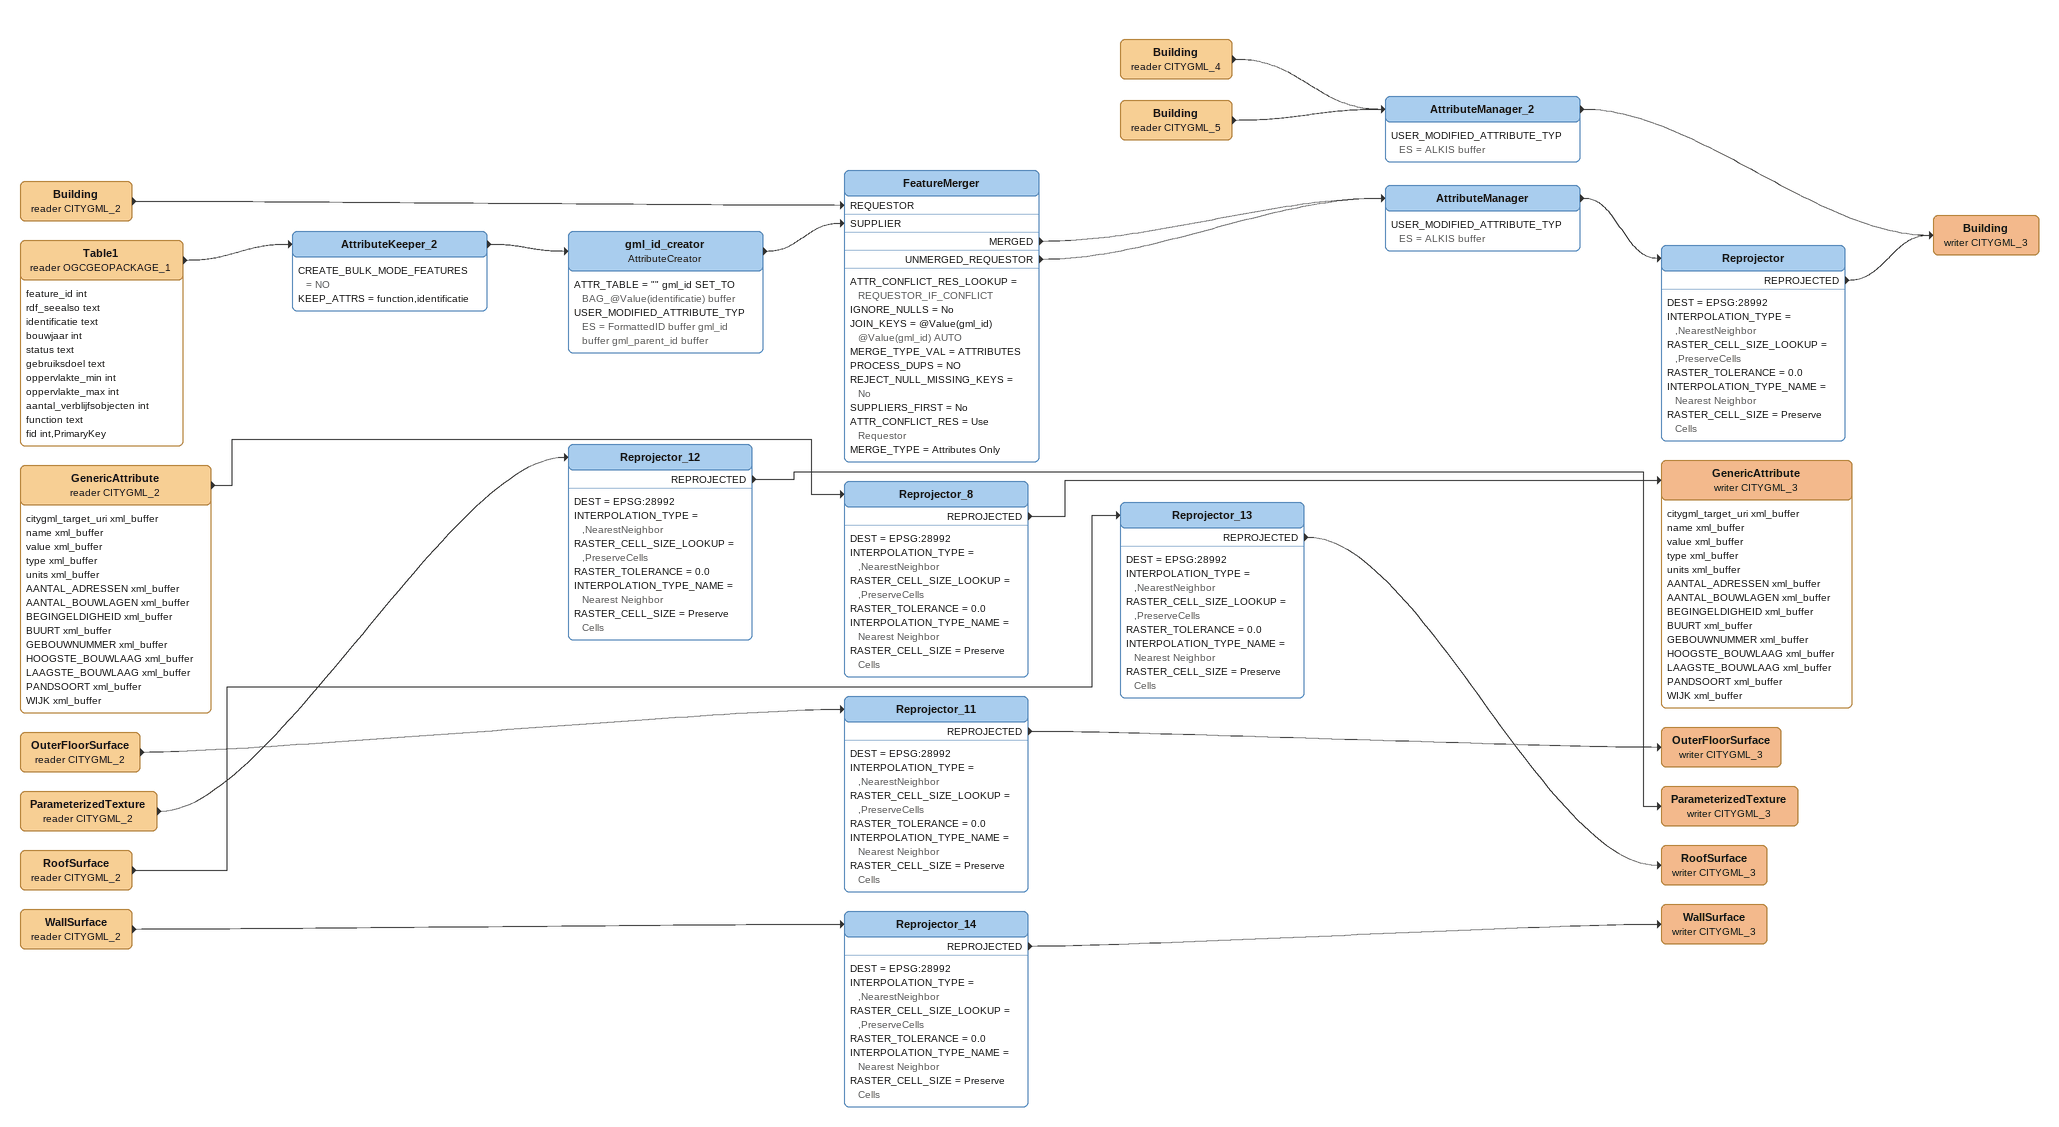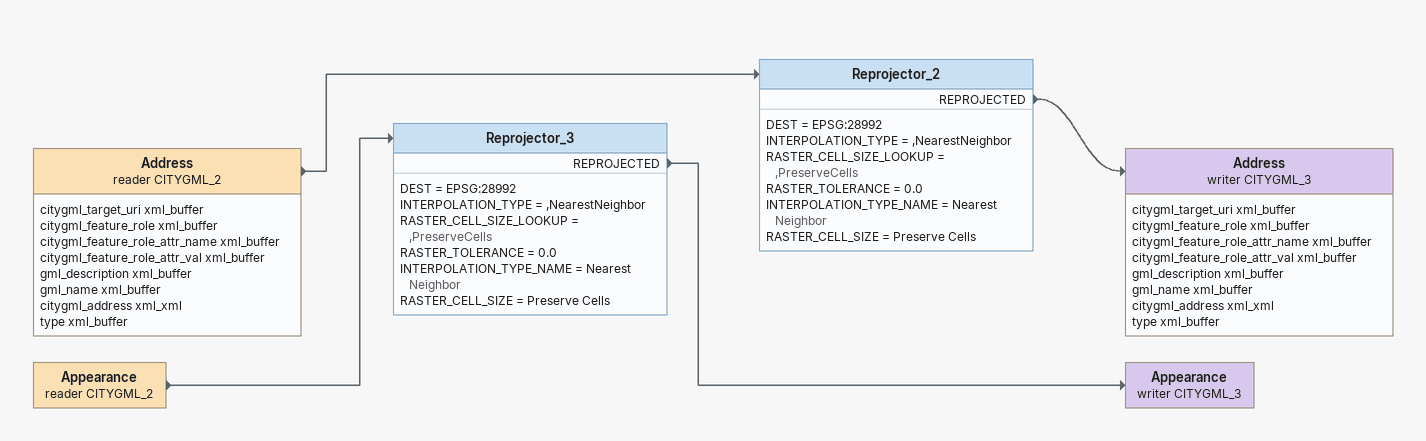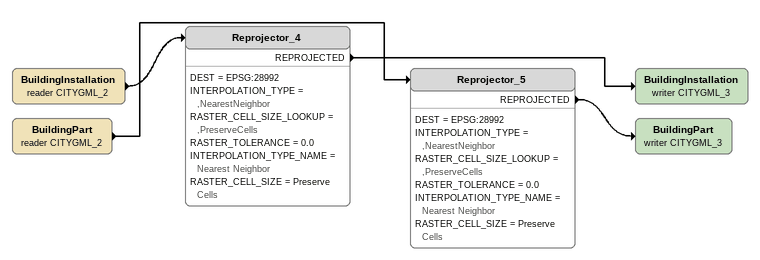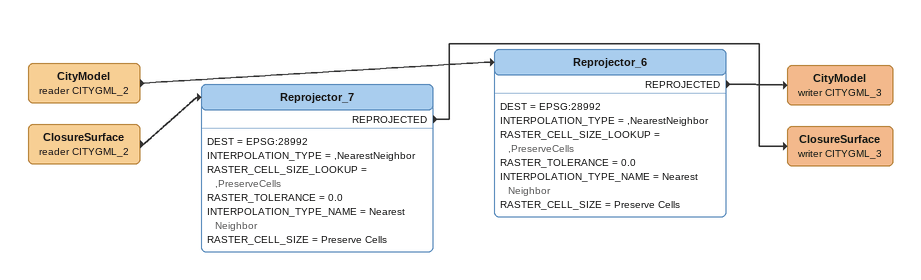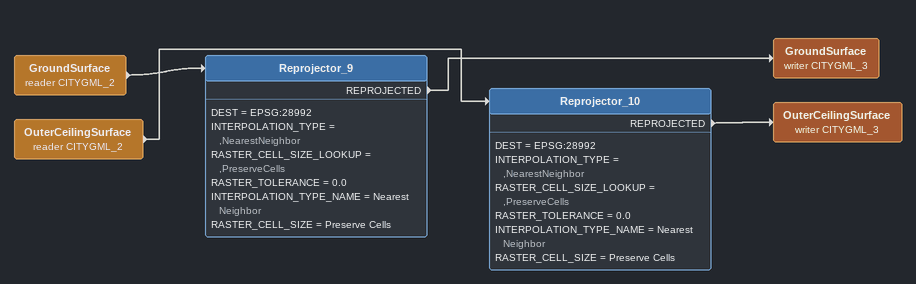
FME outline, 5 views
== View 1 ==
GenericAttribute (reader CITYGML_2)
    attributes: citygml_target_uri xml_buffer, name xml_buffer, value xml_buffer, type xml_buffer, units xml_buffer, AANTAL_ADRESSEN xml_buffer, AANTAL_BOUWLAGEN xml_buffer, BEGINGELDIGHEID xml_buffer, BUURT xml_buffer, GEBOUWNUMMER xml_buffer, HOOGSTE_BOUWLAAG xml_buffer, LAAGSTE_BOUWLAAG xml_buffer, PANDSOORT xml_buffer, WIJK xml_buffer
    -> Reprojector_8
Reprojector_8
    DEST = EPSG:28992
    INTERPOLATION_TYPE = ,NearestNeighbor
    RASTER_CELL_SIZE_LOOKUP = ,PreserveCells
    RASTER_TOLERANCE = 0.0
    INTERPOLATION_TYPE_NAME = Nearest Neighbor
    RASTER_CELL_SIZE = Preserve Cells
    REPROJECTED -> GenericAttribute (writer CITYGML_3)
GenericAttribute (writer CITYGML_3)
    attributes: citygml_target_uri xml_buffer, name xml_buffer, value xml_buffer, type xml_buffer, units xml_buffer, AANTAL_ADRESSEN xml_buffer, AANTAL_BOUWLAGEN xml_buffer, BEGINGELDIGHEID xml_buffer, BUURT xml_buffer, GEBOUWNUMMER xml_buffer, HOOGSTE_BOUWLAAG xml_buffer, LAAGSTE_BOUWLAAG xml_buffer, PANDSOORT xml_buffer, WIJK xml_buffer
OuterFloorSurface (reader CITYGML_2)
    -> Reprojector_11
Reprojector_11
    DEST = EPSG:28992
    INTERPOLATION_TYPE = ,NearestNeighbor
    RASTER_CELL_SIZE_LOOKUP = ,PreserveCells
    RASTER_TOLERANCE = 0.0
    INTERPOLATION_TYPE_NAME = Nearest Neighbor
    RASTER_CELL_SIZE = Preserve Cells
    REPROJECTED -> OuterFloorSurface (writer CITYGML_3)
OuterFloorSurface (writer CITYGML_3)
ParameterizedTexture (reader CITYGML_2)
    -> Reprojector_12
Reprojector_12
    DEST = EPSG:28992
    INTERPOLATION_TYPE = ,NearestNeighbor
    RASTER_CELL_SIZE_LOOKUP = ,PreserveCells
    RASTER_TOLERANCE = 0.0
    INTERPOLATION_TYPE_NAME = Nearest Neighbor
    RASTER_CELL_SIZE = Preserve Cells
    REPROJECTED -> ParameterizedTexture (writer CITYGML_3)
ParameterizedTexture (writer CITYGML_3)
RoofSurface (reader CITYGML_2)
    -> Reprojector_13
Reprojector_13
    DEST = EPSG:28992
    INTERPOLATION_TYPE = ,NearestNeighbor
    RASTER_CELL_SIZE_LOOKUP = ,PreserveCells
    RASTER_TOLERANCE = 0.0
    INTERPOLATION_TYPE_NAME = Nearest Neighbor
    RASTER_CELL_SIZE = Preserve Cells
    REPROJECTED -> RoofSurface (writer CITYGML_3)
RoofSurface (writer CITYGML_3)
WallSurface (reader CITYGML_2)
    -> Reprojector_14
Reprojector_14
    DEST = EPSG:28992
    INTERPOLATION_TYPE = ,NearestNeighbor
    RASTER_CELL_SIZE_LOOKUP = ,PreserveCells
    RASTER_TOLERANCE = 0.0
    INTERPOLATION_TYPE_NAME = Nearest Neighbor
    RASTER_CELL_SIZE = Preserve Cells
    REPROJECTED -> WallSurface (writer CITYGML_3)
WallSurface (writer CITYGML_3)
Building (reader CITYGML_2)
    -> FeatureMerger [REQUESTOR]
Table1 (reader OGCGEOPACKAGE_1)
    attributes: feature_id int, rdf_seealso text, identificatie text, bouwjaar int, status text, gebruiksdoel text, oppervlakte_min int, oppervlakte_max int, aantal_verblijfsobjecten int, function text, fid int,PrimaryKey
    -> AttributeKeeper_2
AttributeKeeper_2
    CREATE_BULK_MODE_FEATURES = NO
    KEEP_ATTRS = function,identificatie
    -> gml_id_creator
gml_id_creator: AttributeCreator
    ATTR_TABLE = "" gml_id SET_TO BAG_@Value(identificatie) buffer
    USER_MODIFIED_ATTRIBUTE_TYPES = FormattedID buffer gml_id buffer gml_parent_id buffer
    -> FeatureMerger [SUPPLIER]
FeatureMerger
    ATTR_CONFLICT_RES_LOOKUP = REQUESTOR_IF_CONFLICT
    IGNORE_NULLS = No
    JOIN_KEYS = @Value(gml_id) @Value(gml_id) AUTO
    MERGE_TYPE_VAL = ATTRIBUTES
    PROCESS_DUPS = NO
    REJECT_NULL_MISSING_KEYS = No
    SUPPLIERS_FIRST = No
    ATTR_CONFLICT_RES = Use Requestor
    MERGE_TYPE = Attributes Only
    MERGED -> AttributeManager
    UNMERGED_REQUESTOR -> AttributeManager
AttributeManager
    USER_MODIFIED_ATTRIBUTE_TYPES = ALKIS buffer
    -> Reprojector
Reprojector
    DEST = EPSG:28992
    INTERPOLATION_TYPE = ,NearestNeighbor
    RASTER_CELL_SIZE_LOOKUP = ,PreserveCells
    RASTER_TOLERANCE = 0.0
    INTERPOLATION_TYPE_NAME = Nearest Neighbor
    RASTER_CELL_SIZE = Preserve Cells
    REPROJECTED -> Building (writer CITYGML_3)
Building (reader CITYGML_4)
    -> AttributeManager_2
Building (reader CITYGML_5)
    -> AttributeManager_2
AttributeManager_2
    USER_MODIFIED_ATTRIBUTE_TYPES = ALKIS buffer
    -> Building (writer CITYGML_3)
Building (writer CITYGML_3)

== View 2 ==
Address (reader CITYGML_2)
    attributes: citygml_target_uri xml_buffer, citygml_feature_role xml_buffer, citygml_feature_role_attr_name xml_buffer, citygml_feature_role_attr_val xml_buffer, gml_description xml_buffer, gml_name xml_buffer, citygml_address xml_xml, type xml_buffer
    -> Reprojector_2
Reprojector_2
    DEST = EPSG:28992
    INTERPOLATION_TYPE = ,NearestNeighbor
    RASTER_CELL_SIZE_LOOKUP = ,PreserveCells
    RASTER_TOLERANCE = 0.0
    INTERPOLATION_TYPE_NAME = Nearest Neighbor
    RASTER_CELL_SIZE = Preserve Cells
    REPROJECTED -> Address (writer CITYGML_3)
Address (writer CITYGML_3)
    attributes: citygml_target_uri xml_buffer, citygml_feature_role xml_buffer, citygml_feature_role_attr_name xml_buffer, citygml_feature_role_attr_val xml_buffer, gml_description xml_buffer, gml_name xml_buffer, citygml_address xml_xml, type xml_buffer
Appearance (reader CITYGML_2)
    -> Reprojector_3
Reprojector_3
    DEST = EPSG:28992
    INTERPOLATION_TYPE = ,NearestNeighbor
    RASTER_CELL_SIZE_LOOKUP = ,PreserveCells
    RASTER_TOLERANCE = 0.0
    INTERPOLATION_TYPE_NAME = Nearest Neighbor
    RASTER_CELL_SIZE = Preserve Cells
    REPROJECTED -> Appearance (writer CITYGML_3)
Appearance (writer CITYGML_3)

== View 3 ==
BuildingInstallation (reader CITYGML_2)
    -> Reprojector_4
Reprojector_4
    DEST = EPSG:28992
    INTERPOLATION_TYPE = ,NearestNeighbor
    RASTER_CELL_SIZE_LOOKUP = ,PreserveCells
    RASTER_TOLERANCE = 0.0
    INTERPOLATION_TYPE_NAME = Nearest Neighbor
    RASTER_CELL_SIZE = Preserve Cells
    REPROJECTED -> BuildingInstallation (writer CITYGML_3)
BuildingInstallation (writer CITYGML_3)
BuildingPart (reader CITYGML_2)
    -> Reprojector_5
Reprojector_5
    DEST = EPSG:28992
    INTERPOLATION_TYPE = ,NearestNeighbor
    RASTER_CELL_SIZE_LOOKUP = ,PreserveCells
    RASTER_TOLERANCE = 0.0
    INTERPOLATION_TYPE_NAME = Nearest Neighbor
    RASTER_CELL_SIZE = Preserve Cells
    REPROJECTED -> BuildingPart (writer CITYGML_3)
BuildingPart (writer CITYGML_3)

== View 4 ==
CityModel (reader CITYGML_2)
    -> Reprojector_6
Reprojector_6
    DEST = EPSG:28992
    INTERPOLATION_TYPE = ,NearestNeighbor
    RASTER_CELL_SIZE_LOOKUP = ,PreserveCells
    RASTER_TOLERANCE = 0.0
    INTERPOLATION_TYPE_NAME = Nearest Neighbor
    RASTER_CELL_SIZE = Preserve Cells
    REPROJECTED -> CityModel (writer CITYGML_3)
CityModel (writer CITYGML_3)
ClosureSurface (reader CITYGML_2)
    -> Reprojector_7
Reprojector_7
    DEST = EPSG:28992
    INTERPOLATION_TYPE = ,NearestNeighbor
    RASTER_CELL_SIZE_LOOKUP = ,PreserveCells
    RASTER_TOLERANCE = 0.0
    INTERPOLATION_TYPE_NAME = Nearest Neighbor
    RASTER_CELL_SIZE = Preserve Cells
    REPROJECTED -> ClosureSurface (writer CITYGML_3)
ClosureSurface (writer CITYGML_3)

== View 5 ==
GroundSurface (reader CITYGML_2)
    -> Reprojector_9
Reprojector_9
    DEST = EPSG:28992
    INTERPOLATION_TYPE = ,NearestNeighbor
    RASTER_CELL_SIZE_LOOKUP = ,PreserveCells
    RASTER_TOLERANCE = 0.0
    INTERPOLATION_TYPE_NAME = Nearest Neighbor
    RASTER_CELL_SIZE = Preserve Cells
    REPROJECTED -> GroundSurface (writer CITYGML_3)
GroundSurface (writer CITYGML_3)
OuterCeilingSurface (reader CITYGML_2)
    -> Reprojector_10
Reprojector_10
    DEST = EPSG:28992
    INTERPOLATION_TYPE = ,NearestNeighbor
    RASTER_CELL_SIZE_LOOKUP = ,PreserveCells
    RASTER_TOLERANCE = 0.0
    INTERPOLATION_TYPE_NAME = Nearest Neighbor
    RASTER_CELL_SIZE = Preserve Cells
    REPROJECTED -> OuterCeilingSurface (writer CITYGML_3)
OuterCeilingSurface (writer CITYGML_3)
